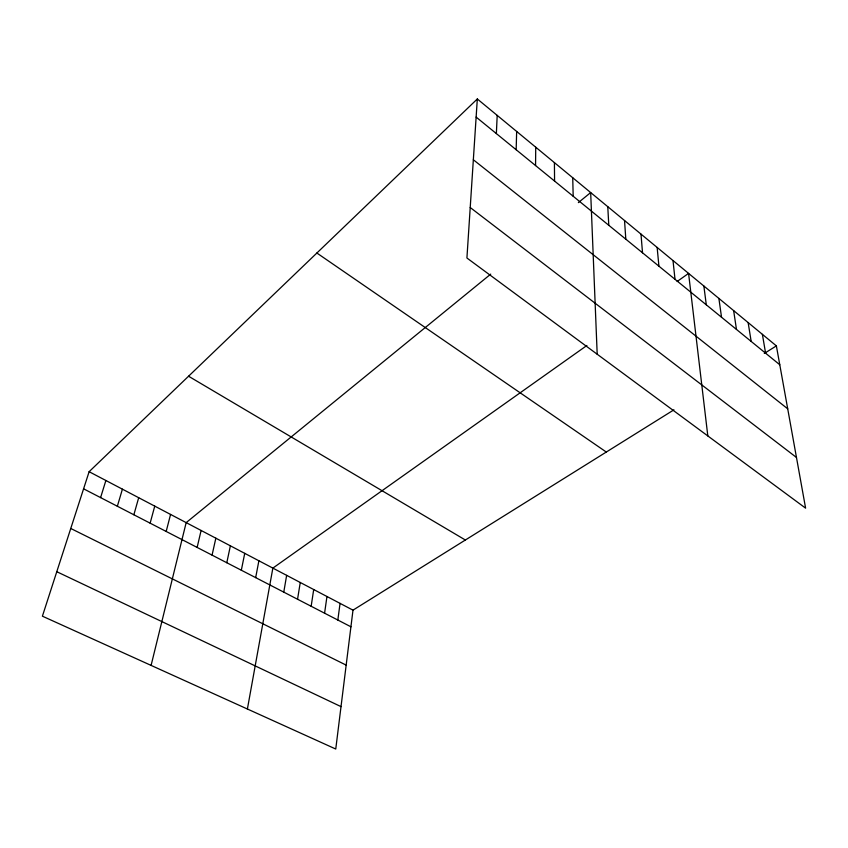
<?xml version="1.0" encoding="UTF-8"?>
<svg xmlns="http://www.w3.org/2000/svg" width="848" height="848" viewBox="0 0 848 848"><rect width="100%" height="100%" fill="white"/><g stroke="black" fill="none" stroke-linecap="round" stroke-linejoin="round"><path stroke-width="1.27" d="M535.565 165.561L535.724 147.202M516.167 149.736L516.655 131.451M496.366 133.581L497.193 115.381M477.318 98.972L466.919 258.004L805.6 508.153L776.376 345.889L477.318 98.972L89.125 471.7L42.4 616.178L335.755 749.028L352.991 610.157L673.937 409.828M337.833 620.036L340.059 603.373M324.583 613.199L326.957 596.504M311.163 606.267L313.696 589.54M297.553 599.25L300.256 582.491M283.773 592.137L286.645 575.347M247.393 709.013L272.855 568.118L586.89 345.486M255.672 577.626L258.884 560.782M241.33 570.227L244.733 553.352M226.798 562.733L230.38 545.826M212.064 555.133L215.848 538.194M197.139 547.426L201.103 530.466M151.092 665.404L186.168 522.633L490.727 274.127M166.187 531.452L170.565 514.439M150.138 523.174L154.749 506.139M133.867 514.768L138.69 497.712M117.353 506.245L122.409 489.169M100.594 497.606L105.883 480.498M578.357 202.619L590.674 192.57L597.193 354.22M677.139 281.494L688.576 273.395L707.815 435.925M764.292 353.436L776.376 345.889M56.784 571.711L341.013 706.628M70.766 528.484L346.164 665.118M83.592 488.83L350.924 626.789M89.125 471.7L352.991 610.157M188.563 376.226L465.372 540.017M316.876 253.022L606.309 452.048M470.216 207.516L796.473 457.464M473.343 159.763L787.718 408.831M476.131 117.088L779.778 364.757M762.384 334.335L765.596 353.192M748.137 322.569L751.169 341.426M733.637 310.601L736.477 329.448M718.881 298.422L721.531 317.247M703.861 286.02L706.299 304.824M673.005 260.537L675.008 279.299M657.147 247.446L658.917 266.177M640.993 234.112L642.519 252.799M624.531 220.522L625.813 239.178M607.772 206.679L608.79 225.282M572.729 177.741L573.184 196.248M554.412 162.625L554.571 181.059"/></g></svg>
